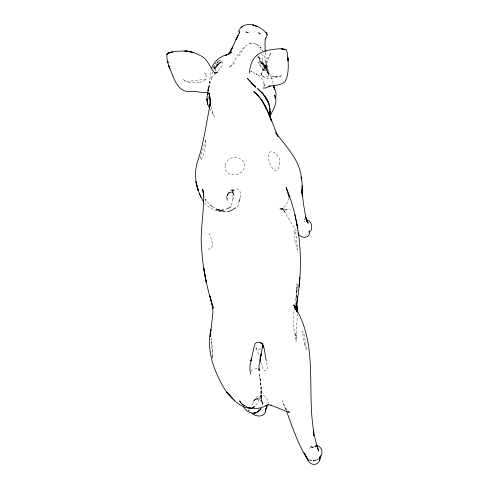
<?xml version="1.0" encoding="UTF-8"?>
<svg xmlns="http://www.w3.org/2000/svg" width="489" height="489" viewBox="0 0 489 489"><rect width="100%" height="100%" fill="white"/><g stroke="black" fill="none" stroke-linecap="round" stroke-linejoin="round"><path stroke-width="0.37" stroke-dasharray="2.44 1.83" d="M297.288 313.914L296.004 341.964L295.827 332.514L296.157 338.62C292.703 328.639 292.825 318.174 294.604 307.85M252.348 407.514L254.188 406.897C263.687 398.248 260.778 384.385 259.201 373.186L261.633 390.24L261.059 400.564L261.273 396.438L261.487 398.321L260.704 395.369L262.844 404.409L261.566 400.155L262.556 403.468M261.633 390.24L261.126 398.37L261.633 390.24L260.044 378.688M261.126 398.37L261.426 393.767M268.027 404.58C268.913 400.748 266.352 396.047 262.397 395.332L260.344 396.976L258.106 396.102C254.818 397.539 253.418 401.536 252.403 404.721L253.223 402.239L255.723 399.177L255.093 399.647L253.779 400.809L256.346 399.03L261.016 397.875L259.084 399.348L256.401 398.963L255.093 399.647L258.449 398.333L257.214 398.669L258.693 398.749L259.818 399.391L263.137 403.443L261.927 401.42L262.844 404.409M294.971 304.916L297.086 287.11L296.053 298.614L297.067 282.88L297.11 291.395M207.452 91.681L209.909 80.612L209.439 82.83L211.095 70.367M208.094 91.541L209.31 85.208L208.766 88.576L208.803 87.152L208.858 91.889M263.932 86.645L264.39 84.377L264.152 86.113L263.932 83.154L264.201 84.163C263.632 80.557 261.224 77.696 258.436 75.495L259.042 75.899L256.022 73.9L256.609 74.261L250.82 71.614M207.739 90.269L208.29 87.61M207.825 92.305L210.411 81.859L212.483 76.357L211.755 77.439L215.068 73.863M288.431 197.819C288.314 203.002 284.769 207.14 280.723 209.934L282.752 208.913L282.141 208.98L284.708 209.09L282.141 208.98M259.867 61.211L259.891 61.535L259.867 61.211L261.016 61.052L262.269 62.024L266.053 69.585L264.732 68.515L263.149 65.752L264.573 68.222C266.817 66.681 261.768 63.992 260.649 63.252L261.102 61.877C260.57 63.112 265.723 64.273 266.303 66.846C269.36 72.36 271.866 78.258 273.571 84.31M220.551 63.057L221.156 61.602L218.131 64.303L214.708 68.515L218.345 64.255L220.57 62.561L218.186 64.169L213.565 68.631L213.424 69.304L214.677 68.326L216.719 64.096L218.18 62.684C223.809 62.164 216.321 65.245 215.6 67.39L216.89 65.942M212.691 357.942L212.794 355.283M214.647 65.116L214.427 68.307L215.802 70.887L216.572 71.168C219.989 70.123 222.489 66.327 222.568 62.818L222.153 62.127C219.738 61.149 216.823 61.926 215.239 63.992L216.248 62.953M213.1 68.252L214.213 65.489M212.623 72.256L212.006 73.509L212.788 71.932M260.875 63.478L261.621 63.099L262.446 64.383L261.798 63.13L264.732 68.515M239.029 56.046L244.531 47.225M216.768 62.898L218.167 61.247M251.322 371.151L252.477 369.702L254.842 368.639L257.483 368.895M316.249 445.485L314.213 447.068L311.915 446.145L310.105 447.576L311.255 446.897L313.492 447.808L315.839 446.078L315.075 446.249L316.267 446.225M309.366 448.492L310.619 446.934M264.048 70.966C267.269 68.607 265.918 63.411 262.202 62.531C254.084 59.982 262.507 68.796 264.048 70.966L262.196 67.293L258.461 62.39M217.544 65.196L217.953 64.75L214.249 68.466L215.16 67.769M234.751 63.026L228.98 67.378L231.004 65.978C237.122 57.305 247.52 33.35 260.894 47.659L260.435 47.14L261.364 48.124L263.125 52.005M216.878 61.559L217.489 61.058M309.678 230.967L307.618 232.575L308.803 231.963M319.476 458.358C316.609 460.656 311.53 462.551 308.736 459.116M221.584 210.184L215.79 209.31C222.947 212.996 229.09 213.247 235.46 207.849L233.265 209.103L236.474 207.379L238.76 205.123L238.608 203.534L239.567 198.73L238.724 202.159C241.346 198.571 241.597 192.953 238.754 189.451L237.672 188.937C234.824 188.656 233.98 191.425 231.419 191.028L234.262 190.71C229.732 187.843 226.67 194.072 226.798 197.88L227.483 195.044L228.681 192.935L226.664 196.211L228.449 193.412L227.666 194.292L229.427 192.745L231.499 191.884L228.669 193.033L230.637 192.244L232.556 192.348L231.584 192.122L233.357 193.149L232.318 192.403L233.919 194.267L233.082 192.898L234.054 195.166L232.177 188.522L232.972 193.675L233.039 199.109L233.161 197.134L232.44 202.269L230.533 206.382L227.024 209.219L231.193 206.725L226.181 209.103L220.466 210.313L224.677 209.836M303.84 221.768L304.855 221.236M227.929 211.981L233.491 209.127L229.567 211.224L231.004 210.582M317.96 459.189L312.936 460.87L316.041 460.039C313.596 461.096 310.307 461.353 308.547 458.945M251.768 407.361L255.289 405.907L254.188 406.897L252.22 407.514M260.979 348.846L258.925 349.409L256.823 348.883L257.104 349.036L255.405 347.184L257.379 350.686L259.225 357.141M199.824 82.28L203.173 81.529L206.67 78.65L204.842 79.328L189.06 81.241L185.771 80.85L182.794 79.554C187.599 83.705 194.451 82.947 200.282 82.176M218.4 60.605L221.083 60.587M250.729 71.718L251.853 71.571L250.747 71.443M249.812 43.869L251.676 43.68M286.854 209.408L285.998 209.451L290.478 209.249M279.72 209.023L282.789 208.974L285.71 210.013L279.659 207.819L282.948 209.842L285.668 212.978L283.443 209.763L292.147 224.61L298.088 233.137M231.199 189.983L231.749 189.983M252.183 407.673L254.292 407.698M204.555 202.911C209.512 209.249 218.027 212.195 225.918 211.175L221.175 210.673L216.878 209.261L222.134 210.79L217.978 209.653L212.037 206.59L212.672 207.061L207.55 202.458L204.903 199.157L206.126 201.376L204.121 196.56M231.419 191.028L233.29 191.12M216.743 210.71L220.429 211.315M233.198 190.716L234.286 190.912M222.153 62.127L221.358 61.981C218.137 63.209 215.582 66.626 215.423 70.086L215.802 70.887M305.35 219.488L304.237 219.17L305.46 219.775M255.539 44.071L258.388 45.398M245.295 406.096L246.511 406.518M313.198 447.686L310.973 446.848L313.492 447.808M246.786 406.5L243.748 405.179L239.812 402.227L244.781 405.791M207.825 248.974C216.144 250.509 210.961 235.655 208.308 232.275M244.72 405.711L241.847 403.792L239.054 400.729L243.681 405.473L240.991 402.918L241.817 404.134L239.121 399.874L242.226 404.8M258.925 33.069L261.566 34.114L259.628 34.114L258.106 32.048L259.647 33.594L257.837 32.14M315.191 444.898L316.438 445.944M264.891 66.327L267.379 68.845L266.248 67.225L267.361 69.004L265.875 65.019L266.805 68.038L263.516 53.307M249.983 411.341L247.581 409.22L248.956 410.778M210.233 204.879L212.672 207.061M260.399 61.302L261.487 63.154M264.445 69.414L268.382 73.79L266.517 69.829L269.06 75.098C265.49 68.815 263.577 60.746 257.587 56.339L259.677 58.16L258.907 57.244L259.903 59.426L259.567 58.069L258.284 56.431L259.818 58.949L259.787 61.828L263.993 64.505L263.461 64.047L266.389 67.867L265.014 65.807L266.798 68.833L265.729 66.981L267.63 70.966L268.773 74.255L267.037 69.603L269.127 75.948L266.633 63.839L267.208 66.81L265.295 52.36M287.074 409.898L285.209 407.844L286.316 409.513L282.055 400.717L286.187 410.369M209.769 108.589L214.316 116.51L212.269 111.633L211.077 105.752M260.105 47.305L261.395 50.935M260.741 362.337L263.473 369.806L264.323 370.497L266.627 370.521L267.434 368.382L266.199 360.711M304.72 344.482L303.149 337.942L302.709 330.992L304.28 335.32L306.53 350.258L305.967 348.388M208.063 96.608L208.516 98.772L208.112 96.779M261.853 53.478L262.954 61.871M212.544 357.459L211.23 338.431L212.348 347.502A9.89 0.403 85.9 0 1 212.654 352.404A9.621 0.348 86 0 1 212.77 355.106M304.69 344.421A9.676 0.342 70.7 0 1 305.931 348.29M279.72 162.525C278.803 177.648 269.048 167.44 268.699 158.668C267.037 144.787 280.851 154.31 279.72 162.525M293.987 231.578L294.739 239.891L297.391 249.8L297.404 246.676L295.674 232.88L294.586 230.374L293.987 231.578M261.163 73.588L261.481 75.086L262.44 76.125L261.413 74.279L267.324 61.938L271.144 52.525L266.193 60.801L261.163 73.588M205.716 140.728C205.404 147.244 204.188 153.974 201.138 159.762L200.417 159.163L200.759 156.077L205.643 139.976L205.716 140.728M225.246 165.478C223.155 174.231 235.001 177.44 240.68 172.605A9.835 8.57 -10.9 0 0 243.834 168.925C248.626 156.052 227.092 152.8 225.246 165.478M281.316 75.746C276.456 78.588 270.539 78.784 265.081 78.191L261.731 75.514L262.85 76.278L264.745 76.565L276.719 76.834L272.923 76.865L278.871 76.528L281.316 75.746M249.201 32.011L247.22 32.849L245.936 31.577L246.383 32.158L245.881 31.895L247.428 32.47L249.201 32.011M247.22 32.849L246.609 32.586L247.22 32.849M205.227 73.631L204.83 72.733L206.346 76.315L205.227 73.631M227.153 200.166L226.89 196.694L227.22 201.15L227.153 200.166"/><path stroke-width="0.73" d="M296.945 311.676L296.957 306.536M296.957 311.676L297.153 296.744M207.917 93.527L207.972 92.238M210.252 336.56L212.917 312.55L212.739 306.713L212.953 308.07M295.876 307.801C303.907 267.74 301.64 225.405 286.181 187.366L288.895 195.991M210.288 336.371L210.863 329.574C206.187 350.534 214.133 371.573 224.732 389.385C231.242 397.857 239.879 408.615 251.603 408.064M295.851 309.451L296.475 303.009L296.132 305.747M298.865 287.098L299.873 277.33M260.069 359.476L261.248 353.614L258.987 365.955L259.237 370.583L258.326 368.749M260.741 356.292L262.813 345.271L262.373 347.117M207.825 92.305C206.621 97.494 206.468 103.295 209.451 107.947M265.515 38.05L264.971 42.078L265.221 51.626M249.323 73.179C250.576 60.489 255.386 52.482 268.608 50.202C274.347 49.212 280.582 47.946 286.248 49.646L287.312 52.769L288.088 60.954L287.942 57.806C288.4 65.624 288.926 74.346 285.154 81.455C280.692 86.15 273.724 84.615 268.229 86.755L270.056 85.875M309.678 230.967L309.299 234.347C307.269 239.09 299.586 237.752 298.088 233.137M239.433 32.879L239.818 31.712L230.136 51.993L232.764 46.926L228.925 53.766M268.027 404.58L265.888 409.14M265.869 409.085L266.835 406.243L265.203 411.707L265.625 409.739C265.716 417.569 256.132 417.355 251.792 413.156M211.737 68.326C213.98 61.149 220.142 56.345 227.196 54.53L225.729 55.391L231.755 52.195L228.522 53.857M270.105 116.156C272.905 109.518 278.388 102.745 274.696 95.282L275.252 98.417C277.269 94.395 275.215 89.897 273.339 86.211L274.622 89.224L273.938 85.502M265.191 39.071L266.829 36.32L267.122 34.456C261.951 25.929 244.311 19.01 238.73 30.844L239.335 32.891M319.396 458.12L320.411 456.28L319.311 460.345L320.301 455.717C320.998 465.473 310.876 467.686 307.288 458.902C297.88 444.012 292.55 427.368 286.456 410.992M228.73 54.267L230.918 51.308L229.096 53.564M319.476 458.358C323.29 454.617 322.905 447.692 317.532 445.632M167.806 53.778L166.835 54.707L166.92 58.429L167.916 62.396M169.267 52.39L166.835 54.707L167.091 53.466C173.577 50.795 181.156 50.948 188.106 51.223L184.848 50.96C191.541 51.235 197.929 53.979 203.601 57.433C208.834 61.73 210.441 69.01 215.423 73.344M257.538 411.72L259.176 410.583L258.516 411.273L260.961 408.468C259.359 410.87 257.025 413.162 253.938 413.058L255.863 412.832M216.046 73.081L217.544 72.054L214.555 73.148M309.354 231.59L311.01 230.484C312.826 226.505 311.071 219.971 306.09 219.622M242.446 26.467L241.205 27.28M270.014 85.96L265.906 87.928L262.996 88.044M254.641 412.777L256.994 412.093M249.586 408.333L250.502 408.126M255.301 412.899C250.05 414.299 245.386 410.259 242.996 405.962M250.075 407.643L247.263 407.612C253.705 409.611 260.826 408.67 266.609 405.234L266.028 405.491L268.657 404.672L271.456 405.43L270.924 405.198L289.409 412.465L288.473 411.438M193.271 52.531L189.439 51.651L191.957 52.231M258.907 369.678L259.683 370.216M316.438 445.944L317.63 446.86M232.281 398.297L226.682 392.013L234.365 400.491M306.75 220.686L308.247 223.271L305.613 216.951L306.976 221.584L305.466 215.686L303.394 203.387L301.945 189.97L302.367 196.248L302.031 182.11L301.083 176.994L301.438 179.029C300.277 160.221 286.144 146.816 275.692 132.629L277.99 136.449C270.973 121.076 267.324 102.721 253.803 91.516L257.954 95.379L261.621 100.098M203.675 201.896C196.499 190.569 193.65 176.382 196.994 163.228C203.779 143.797 206.285 123.35 210.331 103.252L209.75 106.639L210.313 98.717L210.508 104.725M262.324 101.278L266.432 108.87L264.335 104.573L270.087 117.207L269.005 114.096L271.444 121.266M303.761 452.252L308.486 460.693L304.775 453.988M261.939 100.007L265.393 106.626M317.19 447.044L317.832 448.279L316.591 444.672L318.614 450.968L316.591 444.672M199.604 193.754L201.058 197.324M269.06 105.086L268.198 102.195L264.384 95.557C268.687 101.125 270.717 107.941 270.16 114.933L269.873 111.535L270.454 117.543L271.334 120.71M250.765 373.993C248.925 368.828 250.484 363.278 251.542 358.119L250.918 361.047L254.317 345.98L255.191 343.578L256.591 342.514C258.693 341.848 260.863 342.6 262.465 344.018L264.298 349.079L266.199 360.711M212.978 307.373C207.299 289.097 203.173 270.295 201.81 251.175C199.426 231.016 204.805 211.034 203.326 190.912L203.693 193.766M289.378 197.47L288.174 193.393L288.302 195.569M259.983 359.776L260.551 361.695M213.051 307.312L209.958 295.912L212.917 308.669M317.385 447.166C302.96 400.864 321.823 347.459 293.675 305.008L295.876 310.087L294.873 305.839L295.35 308.724M207.318 92.996L207.617 94.438M203.675 194.408L202.629 189.384L203.656 195.154M296.615 223.161L297.63 228.155L294.879 214.585M167.984 62.445L167.758 61.211L168.143 64.138L169.61 68.246L168.736 65.642C173.173 75.3 176.168 91.474 189.206 91.736C195.258 90.019 200.759 93.552 206.639 92.164L209.023 93.919L208.815 93.295L209.469 95.471L209.103 93.326M269.274 105.807L269.476 107.152M269.671 108.497L270.099 114.738M210.545 102.06L209.689 96.156L210.508 104.988M313.418 430.198L313.73 435.736L313.535 432.154M297.08 306.548L297.245 312.44M302.306 185.93L301.957 193.424L302.306 185.93M237.63 36.345L235.949 39.805L238.064 35.501L237.63 36.345M170.594 52.512L168.143 53.289L172.525 51.932L170.594 52.512M282.636 49.065L281.505 48.857L284.83 49.475L282.636 49.065M254.567 25.514L252.795 24.847L257.116 26.504L254.567 25.514M262.025 343.712L260.429 342.661L262.465 344.018L263.803 346.958L262.025 343.712M255.778 87.25L251.23 83.026L255.778 87.25M259.537 90.416L257.587 88.601L262.935 93.772L266.383 98.57L268.987 103.686L265.448 97.354L261.915 92.653L262.935 93.772L259.537 90.416M254.555 86.168L247.275 78.216L254.555 86.168M266.584 33.276L266.267 32.574L267.122 34.456L266.584 33.276M198.283 190.588L195.887 181.743L198.283 190.588M205.227 276.481L203.668 267.874L206.291 282.434L205.227 276.481M207.623 104.059L206.92 98.845L207.623 104.059"/></g></svg>
